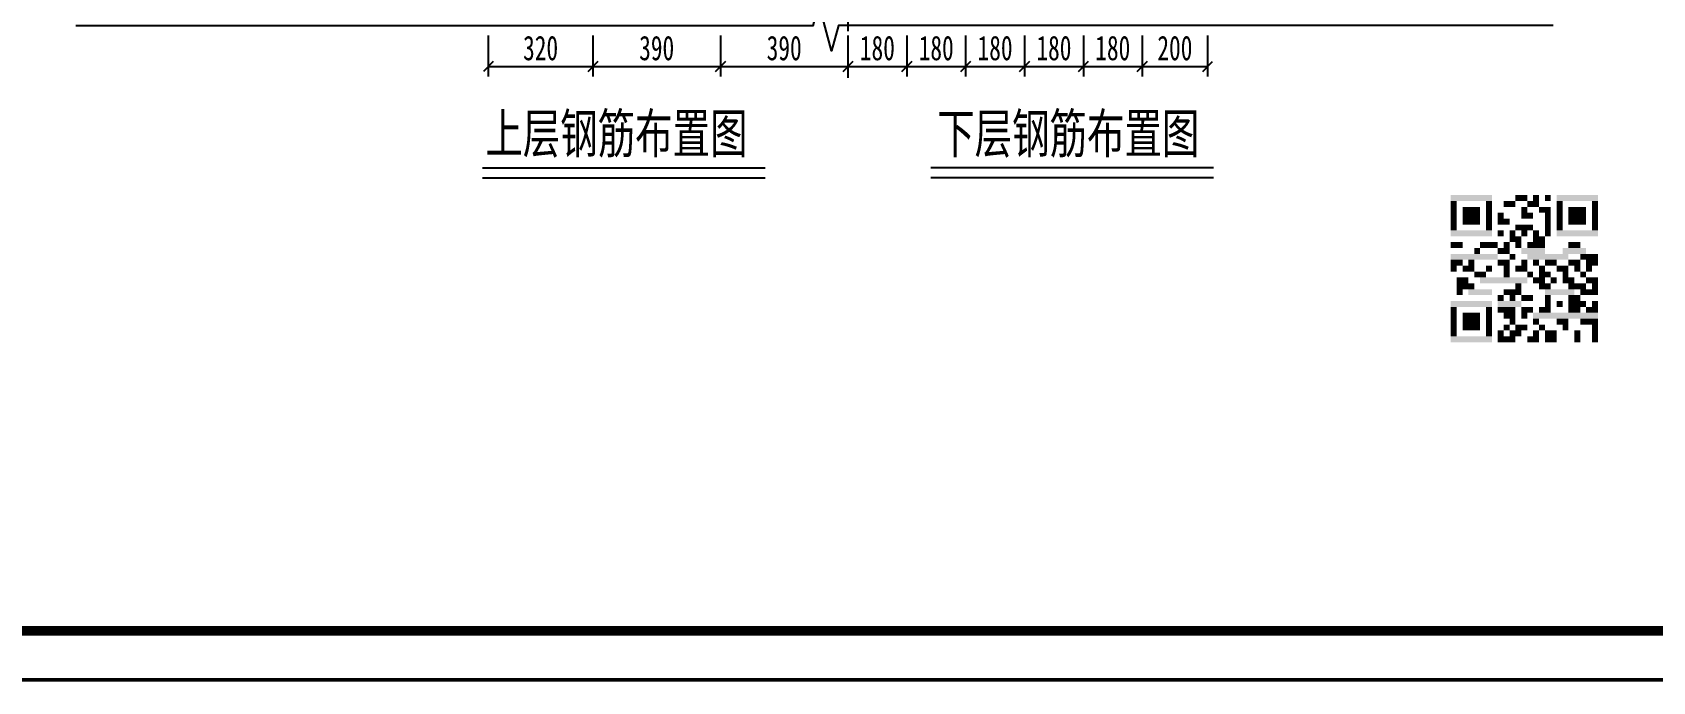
# Model space of a CAD drawing. Header units: millimetres. Extents: x 21769 to 40680, y -6403 to 2518.
# Drawn here: x 28775 to 33730, y -6403 to -4418 of the extents above; entities that cross this region are included whole.
import ezdxf
from ezdxf.enums import TextEntityAlignment as Align

# ---------------------------------------------------------------- set-up
doc = ezdxf.new("R2010")
doc.units = ezdxf.units.MM
doc.linetypes.add('DOTE', pattern=[2.42, 2, -0.2, 0.02, -0.2])
doc.layers.get('Defpoints').update_dxf_attribs({"color": 250})
for name, color, linetype in [('DOT', 6, 'DOTE'), ('GesoftDrawFrameFrameBlockLayer', 7, 'Continuous'), ('GesoftDrawFrameInLineLayer', 85, 'Continuous'), ('GesoftDrawFrameOutLineLayer', 180, 'Continuous'), ('GesoftDrawFrameTitleLayer', 7, 'Continuous'), ('标注', 3, 'Continuous')]:
    doc.layers.add(name, color=color, linetype=linetype)
doc.styles.add('宋体', font='SimSun.ttf', dxfattribs={"width": 0.7})
doc.styles.add('宋体样式', font='SimSun.ttf', dxfattribs={"width": 0.8})
doc.styles.add('条形码', font='BC_C39.FBC', dxfattribs={"height": 11})
doc.dimstyles.new('1比30', dxfattribs={"dimscale": 30, "dimtxt": 2.5, "dimasz": 1, "dimexe": 1, "dimexo": 1, "dimtad": 3, "dimdec": 0, "dimzin": 0, "dimdsep": 46, "dimtxsty": '宋体', "dimblk": 'OBLIQUE', "dimcen": 0.09, "dimadec": 0, "dimazin": 0, "dimtfac": 1, "dimtdec": 0, "dimtix": 1, "dimtofl": 0, "dimtmove": 0, "dimatfit": 3, "dimfxl": 0, "dimtolj": 1, "dimtzin": 0, "dimarcsym": 0})

# ---------------------------------------------------------------- blocks, each defined once
blk = doc.blocks.new('0.5_a62b9566ca06c089707f3cd6e7db1683')
at = {"layer": 'GesoftDrawFrameInLineLayer', "color": 0, "const_width": 1}
blk.add_lwpolyline([(0, 0), (0, 287), (-600, 287), (-600, 0), (0, 0)], dxfattribs=at)
at = {"layer": 'GesoftDrawFrameOutLineLayer', "color": 0, "const_width": 0.35}
blk.add_lwpolyline([(5, -5), (5, 292), (-625, 292), (-625, -5), (5, -5)], dxfattribs=at)
blk = doc.blocks.new('GESOFT00000000NEW_049a35bf7f0736cc4250df00ece10f93_a62b9566ca06c089707f3cd6e7db1683_2e1cf7a908f61d0b50dc33cccab90907')
at = {"color": 0}
for points in [[(-247.07, 44.41), (-242.87, 44.41), (-247.07, 43.81), (-242.87, 43.81)], [(-247.07, 43.81), (-246.47, 43.81), (-247.07, 43.21), (-246.47, 43.21)], [(-247.07, 43.21), (-246.47, 43.21), (-247.07, 42.61), (-246.47, 42.61)], [(-245.87, 43.21), (-244.07, 43.21), (-245.87, 42.61), (-244.07, 42.61)], [(-243.47, 43.81), (-242.87, 43.81), (-243.47, 43.21), (-242.87, 43.21)], [(-243.47, 43.21), (-242.87, 43.21), (-243.47, 42.61), (-242.87, 42.61)], [(-241.67, 43.81), (-240.47, 43.81), (-241.67, 43.21), (-240.47, 43.21)], [(-240.47, 44.41), (-239.27, 44.41), (-240.47, 43.81), (-239.27, 43.81)], [(-239.87, 43.21), (-239.27, 43.21), (-239.87, 42.61), (-239.27, 42.61)], [(-239.27, 43.81), (-238.07, 43.81), (-239.27, 43.21), (-238.07, 43.21)], [(-238.67, 44.41), (-238.07, 44.41), (-238.67, 43.81), (-238.07, 43.81)], [(-238.07, 43.21), (-236.87, 43.21), (-238.07, 42.61), (-236.87, 42.61)], [(-237.47, 44.41), (-236.87, 44.41), (-237.47, 43.81), (-236.87, 43.81)], [(-236.27, 44.41), (-232.07, 44.41), (-236.27, 43.81), (-232.07, 43.81)], [(-236.27, 43.81), (-235.67, 43.81), (-236.27, 43.21), (-235.67, 43.21)], [(-236.27, 43.21), (-235.67, 43.21), (-236.27, 42.61), (-235.67, 42.61)], [(-235.07, 43.21), (-233.27, 43.21), (-235.07, 42.61), (-233.27, 42.61)], [(-232.67, 43.81), (-232.07, 43.81), (-232.67, 43.21), (-232.07, 43.21)], [(-232.67, 43.21), (-232.07, 43.21), (-232.67, 42.61), (-232.07, 42.61)], [(-247.07, 42.61), (-246.47, 42.61), (-247.07, 42.01), (-246.47, 42.01)], [(-247.07, 42.01), (-246.47, 42.01), (-247.07, 41.41), (-246.47, 41.41)], [(-247.07, 41.41), (-246.47, 41.41), (-247.07, 40.81), (-246.47, 40.81)], [(-245.87, 42.61), (-244.07, 42.61), (-245.87, 42.01), (-244.07, 42.01)], [(-245.87, 42.01), (-244.07, 42.01), (-245.87, 41.41), (-244.07, 41.41)], [(-243.47, 42.61), (-242.87, 42.61), (-243.47, 42.01), (-242.87, 42.01)], [(-243.47, 42.01), (-242.87, 42.01), (-243.47, 41.41), (-242.87, 41.41)], [(-243.47, 41.41), (-242.87, 41.41), (-243.47, 40.81), (-242.87, 40.81)], [(-242.27, 42.61), (-241.67, 42.61), (-242.27, 42.01), (-241.67, 42.01)], [(-242.27, 42.01), (-241.07, 42.01), (-242.27, 41.41), (-241.07, 41.41)], [(-240.47, 41.41), (-238.67, 41.41), (-240.47, 40.81), (-238.67, 40.81)], [(-239.87, 42.61), (-238.67, 42.61), (-239.87, 42.01), (-238.67, 42.01)], [(-237.47, 42.61), (-236.87, 42.61), (-237.47, 42.01), (-236.87, 42.01)], [(-237.47, 42.01), (-236.87, 42.01), (-237.47, 41.41), (-236.87, 41.41)], [(-237.47, 41.41), (-236.87, 41.41), (-237.47, 40.81), (-236.87, 40.81)], [(-236.27, 42.61), (-235.67, 42.61), (-236.27, 42.01), (-235.67, 42.01)], [(-236.27, 42.01), (-235.67, 42.01), (-236.27, 41.41), (-235.67, 41.41)], [(-236.27, 41.41), (-235.67, 41.41), (-236.27, 40.81), (-235.67, 40.81)], [(-235.07, 42.61), (-233.27, 42.61), (-235.07, 42.01), (-233.27, 42.01)], [(-235.07, 42.01), (-233.27, 42.01), (-235.07, 41.41), (-233.27, 41.41)], [(-232.67, 42.61), (-232.07, 42.61), (-232.67, 42.01), (-232.07, 42.01)], [(-232.67, 42.01), (-232.07, 42.01), (-232.67, 41.41), (-232.07, 41.41)], [(-232.67, 41.41), (-232.07, 41.41), (-232.67, 40.81), (-232.07, 40.81)], [(-247.07, 40.81), (-242.87, 40.81), (-247.07, 40.21), (-242.87, 40.21)], [(-242.27, 40.81), (-241.67, 40.81), (-242.27, 40.21), (-241.67, 40.21)], [(-241.07, 40.81), (-240.47, 40.81), (-241.07, 40.21), (-240.47, 40.21)], [(-241.07, 40.21), (-239.87, 40.21), (-241.07, 39.61), (-239.87, 39.61)], [(-239.87, 40.81), (-239.27, 40.81), (-239.87, 40.21), (-239.27, 40.21)], [(-238.67, 40.81), (-238.07, 40.81), (-238.67, 40.21), (-238.07, 40.21)], [(-238.67, 40.21), (-237.47, 40.21), (-238.67, 39.61), (-237.47, 39.61)], [(-237.47, 40.81), (-236.87, 40.81), (-237.47, 40.21), (-236.87, 40.21)], [(-236.27, 40.81), (-232.07, 40.81), (-236.27, 40.21), (-232.07, 40.21)], [(-247.07, 39.61), (-245.87, 39.61), (-247.07, 39.01), (-245.87, 39.01)], [(-247.07, 38.41), (-242.27, 38.41), (-247.07, 37.81), (-242.27, 37.81)], [(-244.67, 39.01), (-244.07, 39.01), (-244.67, 38.41), (-244.07, 38.41)], [(-244.07, 39.61), (-242.27, 39.61), (-244.07, 39.01), (-242.27, 39.01)], [(-242.27, 39.01), (-241.07, 39.01), (-242.27, 38.41), (-241.07, 38.41)], [(-241.67, 39.61), (-241.07, 39.61), (-241.67, 39.01), (-241.07, 39.01)], [(-241.07, 38.41), (-240.47, 38.41), (-241.07, 37.81), (-240.47, 37.81)], [(-240.47, 39.61), (-239.87, 39.61), (-240.47, 39.01), (-239.87, 39.01)], [(-239.87, 39.01), (-237.47, 39.01), (-239.87, 38.41), (-237.47, 38.41)], [(-239.27, 39.61), (-237.47, 39.61), (-239.27, 39.01), (-237.47, 39.01)], [(-239.27, 38.41), (-235.07, 38.41), (-239.27, 37.81), (-235.07, 37.81)], [(-235.67, 39.01), (-233.27, 39.01), (-235.67, 38.41), (-233.27, 38.41)], [(-235.07, 39.61), (-233.87, 39.61), (-235.07, 39.01), (-233.87, 39.01)], [(-233.87, 38.41), (-232.07, 38.41), (-233.87, 37.81), (-232.07, 37.81)], [(-247.07, 37.81), (-245.87, 37.81), (-247.07, 37.21), (-245.87, 37.21)], [(-247.07, 37.21), (-246.47, 37.21), (-247.07, 36.61), (-246.47, 36.61)], [(-245.87, 37.21), (-244.67, 37.21), (-245.87, 36.61), (-244.67, 36.61)], [(-245.27, 37.81), (-244.67, 37.81), (-245.27, 37.21), (-244.67, 37.21)], [(-244.67, 36.61), (-243.47, 36.61), (-244.67, 36.01), (-243.47, 36.01)], [(-243.47, 37.21), (-242.87, 37.21), (-243.47, 36.61), (-242.87, 36.61)], [(-242.27, 37.81), (-241.07, 37.81), (-242.27, 37.21), (-241.07, 37.21)], [(-241.67, 37.21), (-241.07, 37.21), (-241.67, 36.61), (-241.07, 36.61)], [(-241.67, 36.61), (-241.07, 36.61), (-241.67, 36.01), (-241.07, 36.01)], [(-240.47, 37.21), (-239.27, 37.21), (-240.47, 36.61), (-239.27, 36.61)], [(-239.87, 37.81), (-239.27, 37.81), (-239.87, 37.21), (-239.27, 37.21)], [(-239.27, 36.61), (-238.67, 36.61), (-239.27, 36.01), (-238.67, 36.01)], [(-238.67, 37.81), (-238.07, 37.81), (-238.67, 37.21), (-238.07, 37.21)], [(-238.07, 37.21), (-237.47, 37.21), (-238.07, 36.61), (-237.47, 36.61)], [(-238.07, 36.61), (-236.87, 36.61), (-238.07, 36.01), (-236.87, 36.01)], [(-237.47, 37.81), (-236.27, 37.81), (-237.47, 37.21), (-236.27, 37.21)], [(-236.27, 37.21), (-235.07, 37.21), (-236.27, 36.61), (-235.07, 36.61)], [(-235.67, 36.61), (-235.07, 36.61), (-235.67, 36.01), (-235.07, 36.01)], [(-235.07, 37.81), (-233.87, 37.81), (-235.07, 37.21), (-233.87, 37.21)], [(-234.47, 37.21), (-233.87, 37.21), (-234.47, 36.61), (-233.87, 36.61)], [(-233.87, 36.61), (-233.27, 36.61), (-233.87, 36.01), (-233.27, 36.01)], [(-233.27, 37.81), (-232.07, 37.81), (-233.27, 37.21), (-232.07, 37.21)], [(-233.27, 37.21), (-232.67, 37.21), (-233.27, 36.61), (-232.67, 36.61)], [(-246.47, 36.01), (-245.27, 36.01), (-246.47, 35.41), (-245.27, 35.41)], [(-246.47, 35.41), (-244.67, 35.41), (-246.47, 34.81), (-244.67, 34.81)], [(-246.47, 34.81), (-245.87, 34.81), (-246.47, 34.21), (-245.87, 34.21)], [(-245.27, 34.81), (-242.87, 34.81), (-245.27, 34.21), (-242.87, 34.21)], [(-244.07, 36.01), (-239.27, 36.01), (-244.07, 35.41), (-239.27, 35.41)], [(-241.67, 34.81), (-239.87, 34.81), (-241.67, 34.21), (-239.87, 34.21)], [(-240.47, 35.41), (-239.87, 35.41), (-240.47, 34.81), (-239.87, 34.81)], [(-238.67, 36.01), (-237.47, 36.01), (-238.67, 35.41), (-237.47, 35.41)], [(-238.07, 35.41), (-236.87, 35.41), (-238.07, 34.81), (-236.87, 34.81)], [(-237.47, 34.81), (-234.47, 34.81), (-237.47, 34.21), (-234.47, 34.21)], [(-236.87, 36.01), (-236.27, 36.01), (-236.87, 35.41), (-236.27, 35.41)], [(-235.67, 36.01), (-234.47, 36.01), (-235.67, 35.41), (-234.47, 35.41)], [(-235.07, 35.41), (-233.27, 35.41), (-235.07, 34.81), (-233.27, 34.81)], [(-233.87, 34.81), (-232.07, 34.81), (-233.87, 34.21), (-232.07, 34.21)], [(-233.27, 36.01), (-232.07, 36.01), (-233.27, 35.41), (-232.07, 35.41)], [(-232.67, 35.41), (-232.07, 35.41), (-232.67, 34.81), (-232.07, 34.81)], [(-247.07, 33.61), (-242.87, 33.61), (-247.07, 33.01), (-242.87, 33.01)], [(-242.27, 34.21), (-241.67, 34.21), (-242.27, 33.61), (-241.67, 33.61)], [(-242.27, 33.61), (-239.87, 33.61), (-242.27, 33.01), (-239.87, 33.01)], [(-241.07, 34.21), (-240.47, 34.21), (-241.07, 33.61), (-240.47, 33.61)], [(-239.87, 34.21), (-238.67, 34.21), (-239.87, 33.61), (-238.67, 33.61)], [(-237.47, 34.21), (-236.87, 34.21), (-237.47, 33.61), (-236.87, 33.61)], [(-237.47, 33.61), (-236.87, 33.61), (-237.47, 33.01), (-236.87, 33.01)], [(-236.27, 33.61), (-235.67, 33.61), (-236.27, 33.01), (-235.67, 33.01)], [(-235.07, 34.21), (-233.87, 34.21), (-235.07, 33.61), (-233.87, 33.61)], [(-235.07, 33.61), (-233.27, 33.61), (-235.07, 33.01), (-233.27, 33.01)], [(-232.67, 33.61), (-232.07, 33.61), (-232.67, 33.01), (-232.07, 33.01)], [(-247.07, 33.01), (-246.47, 33.01), (-247.07, 32.41), (-246.47, 32.41)], [(-247.07, 32.41), (-246.47, 32.41), (-247.07, 31.81), (-246.47, 31.81)], [(-247.07, 31.81), (-246.47, 31.81), (-247.07, 31.21), (-246.47, 31.21)], [(-245.87, 32.41), (-244.07, 32.41), (-245.87, 31.81), (-244.07, 31.81)], [(-245.87, 31.81), (-244.07, 31.81), (-245.87, 31.21), (-244.07, 31.21)], [(-243.47, 33.01), (-242.87, 33.01), (-243.47, 32.41), (-242.87, 32.41)], [(-243.47, 32.41), (-242.87, 32.41), (-243.47, 31.81), (-242.87, 31.81)], [(-243.47, 31.81), (-242.87, 31.81), (-243.47, 31.21), (-242.87, 31.21)], [(-242.27, 33.01), (-240.47, 33.01), (-242.27, 32.41), (-240.47, 32.41)], [(-241.67, 32.41), (-240.47, 32.41), (-241.67, 31.81), (-240.47, 31.81)], [(-241.07, 31.81), (-240.47, 31.81), (-241.07, 31.21), (-240.47, 31.21)], [(-239.87, 33.01), (-238.67, 33.01), (-239.87, 32.41), (-238.67, 32.41)], [(-239.87, 32.41), (-239.27, 32.41), (-239.87, 31.81), (-239.27, 31.81)], [(-238.67, 32.41), (-232.07, 32.41), (-238.67, 31.81), (-232.07, 31.81)], [(-238.67, 31.81), (-238.07, 31.81), (-238.67, 31.21), (-238.07, 31.21)], [(-238.07, 33.01), (-236.87, 33.01), (-238.07, 32.41), (-236.87, 32.41)], [(-236.27, 31.81), (-235.07, 31.81), (-236.27, 31.21), (-235.07, 31.21)], [(-235.07, 33.01), (-233.87, 33.01), (-235.07, 32.41), (-233.87, 32.41)], [(-233.87, 31.81), (-232.07, 31.81), (-233.87, 31.21), (-232.07, 31.21)], [(-233.27, 33.01), (-232.07, 33.01), (-233.27, 32.41), (-232.07, 32.41)], [(-247.07, 31.21), (-246.47, 31.21), (-247.07, 30.61), (-246.47, 30.61)], [(-247.07, 30.61), (-246.47, 30.61), (-247.07, 30.01), (-246.47, 30.01)], [(-247.07, 30.01), (-242.87, 30.01), (-247.07, 29.41), (-242.87, 29.41)], [(-245.87, 31.21), (-244.07, 31.21), (-245.87, 30.61), (-244.07, 30.61)], [(-243.47, 31.21), (-242.87, 31.21), (-243.47, 30.61), (-242.87, 30.61)], [(-243.47, 30.61), (-242.87, 30.61), (-243.47, 30.01), (-242.87, 30.01)], [(-242.27, 30.61), (-241.67, 30.61), (-242.27, 30.01), (-241.67, 30.01)], [(-242.27, 30.01), (-240.47, 30.01), (-242.27, 29.41), (-240.47, 29.41)], [(-241.67, 31.21), (-241.07, 31.21), (-241.67, 30.61), (-241.07, 30.61)], [(-241.07, 30.61), (-239.87, 30.61), (-241.07, 30.01), (-239.87, 30.01)], [(-240.47, 31.21), (-239.27, 31.21), (-240.47, 30.61), (-239.27, 30.61)], [(-239.27, 30.01), (-238.07, 30.01), (-239.27, 29.41), (-238.07, 29.41)], [(-238.67, 30.61), (-238.07, 30.61), (-238.67, 30.01), (-238.07, 30.01)], [(-238.07, 31.21), (-237.47, 31.21), (-238.07, 30.61), (-237.47, 30.61)], [(-237.47, 30.61), (-236.27, 30.61), (-237.47, 30.01), (-236.27, 30.01)], [(-237.47, 30.01), (-236.27, 30.01), (-237.47, 29.41), (-236.27, 29.41)], [(-235.67, 31.21), (-235.07, 31.21), (-235.67, 30.61), (-235.07, 30.61)], [(-234.47, 30.61), (-233.87, 30.61), (-234.47, 30.01), (-233.87, 30.01)], [(-234.47, 30.01), (-233.87, 30.01), (-234.47, 29.41), (-233.87, 29.41)], [(-232.67, 31.21), (-232.07, 31.21), (-232.67, 30.61), (-232.07, 30.61)], [(-232.67, 30.61), (-232.07, 30.61), (-232.67, 30.01), (-232.07, 30.01)], [(-232.67, 30.01), (-232.07, 30.01), (-232.67, 29.41), (-232.07, 29.41)]]:
    blk.add_solid(points, dxfattribs=at)
at = {"layer": 'GesoftDrawFrameFrameBlockLayer'}
blk.add_blockref('0.5_a62b9566ca06c089707f3cd6e7db1683', (0, 0), dxfattribs=at)
at = {"layer": 'GesoftDrawFrameTitleLayer', "color": 7, "style": '条形码', "width": 2}
blk.add_attdef('BARCODE', (-2.8, 60.5), '', height=6, rotation=90, dxfattribs=at)
at = {"layer": 'GesoftDrawFrameTitleLayer', "style": '宋体样式'}
for tag, height, width, p in [('GCMC0', 3.6, 0.8, (-40, 43.4)), ('SHEJI', 2.5, 0.8, (-154, 35.2)), ('SHEJI2', 2.5, 0.8, (-137.76, 35.27)), ('SJJD', 2.5, 0.8, (-14, 34.4)), ('JIAOHE', 2.5, 0.8, (-154, 28.8)), ('JIAOHE2', 2.5, 0.8, (-137.61, 28.83)), ('VERSION0', 2.5, 0.8, (-14, 26.4)), ('ZTSD', 2.5, 0.8, (-190, 24)), ('ZYFZR1', 2.5, 0.8, (-154, 22.4)), ('ZYFZR2', 2.5, 0.8, (-137.76, 22.24)), ('CEMING', 4, 0.7, (-84, 22.59)), ('BILI', 2.5, 0.8, (-14, 18.4)), ('XMFZR1', 2.5, 0.8, (-154, 16)), ('XMFZR2', 2.5, 0.8, (-137.98, 16.22)), ('DOCNAME0', 3.5, 0.9, (-84, 13.27)), ('RIQI', 2.5, 0.8, (-14, 10.4)), ('SENHE', 2.5, 0.8, (-154, 9.6)), ('SENHE2', 2.5, 0.8, (-137.41, 9.52)), ('DOCNAME2', 3.5, 0.9, (-84, 9.42)), ('XTSD', 2.5, 0.8, (-190, 4.8)), ('SENDING2', 2.5, 0.8, (-137.41, 3.81)), ('PAGENUMBER', 2.5, 0.8, (-31.78, 3.83)), ('PAGECOUNT', 2.5, 0.8, (-10.8, 3.83)), ('SENDING', 2.5, 0.8, (-154, 3.2)), ('TUHAO', 2.5, 0.8, (-91.5, 3.2)), ('PROJECTNO', 2.5, 0.8, (-47.5, 3.2))]:
    blk.add_attdef(tag, text='', height=height, dxfattribs=dict(at, width=width)).set_placement(p, align=Align.MIDDLE_CENTER)
blk.add_attdef('PIANMING', text='', height=4, dxfattribs=at).set_placement((-84, 31.09), align=Align.MIDDLE_CENTER)
blk = doc.blocks.new('_Oblique')
at = {"color": 0, "linetype": 'ByBlock', "lineweight": -2}
blk.add_line((-0.5, -0.5), (0.5, 0.5), dxfattribs=at)
blk = doc.blocks.new('*D46')
at = {"layer": 'Defpoints', "color": 0, "transparency": 16777216}
for p in [(30168.9, -4397.2), (30488.9, -4397.2), (30488.9, -4522.2)]:
    blk.add_point(p, dxfattribs=at)
at = {"layer": '标注', "color": 0, "lineweight": -2, "transparency": 16777216}
for p, q in [((30168.9, -4427.2), (30168.9, -4552.2)), ((30488.9, -4427.2), (30488.9, -4552.2)), ((30168.9, -4522.2), (30488.9, -4522.2))]:
    blk.add_line(p, q, dxfattribs=at)
at = {"layer": '标注', "color": 0, "lineweight": -2, "transparency": 16777216, "xscale": 30, "yscale": 30, "zscale": 30, "rotation": 180}
blk.add_blockref('_Oblique', (30168.9, -4522.2), dxfattribs=at)
at = {"layer": '标注', "color": 0, "lineweight": -2, "transparency": 16777216, "xscale": 30, "yscale": 30, "zscale": 30}
blk.add_blockref('_Oblique', (30488.9, -4522.2), dxfattribs=at)
at = {"layer": '标注', "color": 0, "transparency": 16777216, "insert": (30328.9, -4466), "char_height": 75, "attachment_point": 5, "style": '宋体'}
blk.add_mtext('\\A1;320', dxfattribs=at)
blk = doc.blocks.new('*D47')
at = {"layer": 'Defpoints', "color": 0, "transparency": 16777216}
for p in [(30488.9, -4397.2), (30878.9, -4397.2), (30878.9, -4522.2)]:
    blk.add_point(p, dxfattribs=at)
at = {"layer": '标注', "color": 0, "lineweight": -2, "transparency": 16777216}
for p, q in [((30488.9, -4427.2), (30488.9, -4552.2)), ((30878.9, -4427.2), (30878.9, -4552.2)), ((30488.9, -4522.2), (30878.9, -4522.2))]:
    blk.add_line(p, q, dxfattribs=at)
at = {"layer": '标注', "color": 0, "lineweight": -2, "transparency": 16777216, "xscale": 30, "yscale": 30, "zscale": 30, "rotation": 180}
blk.add_blockref('_Oblique', (30488.9, -4522.2), dxfattribs=at)
at = {"layer": '标注', "color": 0, "lineweight": -2, "transparency": 16777216, "xscale": 30, "yscale": 30, "zscale": 30}
blk.add_blockref('_Oblique', (30878.9, -4522.2), dxfattribs=at)
at = {"layer": '标注', "color": 0, "transparency": 16777216, "insert": (30683.9, -4466), "char_height": 75, "attachment_point": 5, "style": '宋体'}
blk.add_mtext('\\A1;390', dxfattribs=at)
blk = doc.blocks.new('*D48')
at = {"layer": 'Defpoints', "color": 0, "transparency": 16777216}
for p in [(30878.9, -4397.2), (31268.9, -4397.2), (31268.9, -4522.2)]:
    blk.add_point(p, dxfattribs=at)
at = {"layer": '标注', "color": 0, "lineweight": -2, "transparency": 16777216}
for p, q in [((30878.9, -4427.2), (30878.9, -4552.2)), ((31268.9, -4427.2), (31268.9, -4552.2)), ((30878.9, -4522.2), (31268.9, -4522.2))]:
    blk.add_line(p, q, dxfattribs=at)
at = {"layer": '标注', "color": 0, "lineweight": -2, "transparency": 16777216, "xscale": 30, "yscale": 30, "zscale": 30, "rotation": 180}
blk.add_blockref('_Oblique', (30878.9, -4522.2), dxfattribs=at)
at = {"layer": '标注', "color": 0, "lineweight": -2, "transparency": 16777216, "xscale": 30, "yscale": 30, "zscale": 30}
blk.add_blockref('_Oblique', (31268.9, -4522.2), dxfattribs=at)
at = {"layer": '标注', "color": 0, "transparency": 16777216, "insert": (31073.9, -4466), "char_height": 75, "attachment_point": 5, "style": '宋体'}
blk.add_mtext('\\A1;390', dxfattribs=at)
blk = doc.blocks.new('*D61')
at = {"color": 0, "lineweight": -2, "transparency": 16777216}
for p, q in [((31268.9, -4426.8), (31268.9, -4552.2)), ((31448.9, -4426.8), (31448.9, -4552.2)), ((31268.9, -4522.2), (31448.9, -4522.2))]:
    blk.add_line(p, q, dxfattribs=at)
at = {"layer": 'Defpoints', "color": 0, "transparency": 16777216}
for p in [(31268.9, -4396.8), (31448.9, -4396.8), (31448.9, -4522.2)]:
    blk.add_point(p, dxfattribs=at)
at = {"color": 0, "lineweight": -2, "transparency": 16777216, "xscale": 30, "yscale": 30, "zscale": 30, "rotation": 180}
blk.add_blockref('_Oblique', (31268.9, -4522.2), dxfattribs=at)
at = {"color": 0, "lineweight": -2, "transparency": 16777216, "xscale": 30, "yscale": 30, "zscale": 30}
blk.add_blockref('_Oblique', (31448.9, -4522.2), dxfattribs=at)
at = {"color": 0, "transparency": 16777216, "insert": (31358.9, -4466), "char_height": 75, "attachment_point": 5, "style": '宋体'}
blk.add_mtext('\\A1;180', dxfattribs=at)
blk = doc.blocks.new('*D62')
at = {"color": 0, "lineweight": -2, "transparency": 16777216}
for p, q in [((31448.9, -4426.8), (31448.9, -4552.2)), ((31628.9, -4427.2), (31628.9, -4552.2)), ((31448.9, -4522.2), (31628.9, -4522.2))]:
    blk.add_line(p, q, dxfattribs=at)
at = {"layer": 'Defpoints', "color": 0, "transparency": 16777216}
for p in [(31448.9, -4396.8), (31628.9, -4397.2), (31628.9, -4522.2)]:
    blk.add_point(p, dxfattribs=at)
at = {"color": 0, "lineweight": -2, "transparency": 16777216, "xscale": 30, "yscale": 30, "zscale": 30, "rotation": 180}
blk.add_blockref('_Oblique', (31448.9, -4522.2), dxfattribs=at)
at = {"color": 0, "lineweight": -2, "transparency": 16777216, "xscale": 30, "yscale": 30, "zscale": 30}
blk.add_blockref('_Oblique', (31628.9, -4522.2), dxfattribs=at)
at = {"color": 0, "transparency": 16777216, "insert": (31538.9, -4466), "char_height": 75, "attachment_point": 5, "style": '宋体'}
blk.add_mtext('\\A1;180', dxfattribs=at)
blk = doc.blocks.new('*D63')
at = {"color": 0, "lineweight": -2, "transparency": 16777216}
for p, q in [((31628.9, -4427.2), (31628.9, -4552.2)), ((31808.9, -4427.2), (31808.9, -4552.2)), ((31628.9, -4522.2), (31808.9, -4522.2))]:
    blk.add_line(p, q, dxfattribs=at)
at = {"layer": 'Defpoints', "color": 0, "transparency": 16777216}
for p in [(31628.9, -4397.2), (31808.9, -4397.2), (31808.9, -4522.2)]:
    blk.add_point(p, dxfattribs=at)
at = {"color": 0, "lineweight": -2, "transparency": 16777216, "xscale": 30, "yscale": 30, "zscale": 30, "rotation": 180}
blk.add_blockref('_Oblique', (31628.9, -4522.2), dxfattribs=at)
at = {"color": 0, "lineweight": -2, "transparency": 16777216, "xscale": 30, "yscale": 30, "zscale": 30}
blk.add_blockref('_Oblique', (31808.9, -4522.2), dxfattribs=at)
at = {"color": 0, "transparency": 16777216, "insert": (31718.9, -4466), "char_height": 75, "attachment_point": 5, "style": '宋体'}
blk.add_mtext('\\A1;180', dxfattribs=at)
blk = doc.blocks.new('*D64')
at = {"color": 0, "lineweight": -2, "transparency": 16777216}
for p, q in [((31808.9, -4427.2), (31808.9, -4552.2)), ((31988.9, -4427.2), (31988.9, -4552.2)), ((31808.9, -4522.2), (31988.9, -4522.2))]:
    blk.add_line(p, q, dxfattribs=at)
at = {"layer": 'Defpoints', "color": 0, "transparency": 16777216}
for p in [(31808.9, -4397.2), (31988.9, -4397.2), (31988.9, -4522.2)]:
    blk.add_point(p, dxfattribs=at)
at = {"color": 0, "lineweight": -2, "transparency": 16777216, "xscale": 30, "yscale": 30, "zscale": 30, "rotation": 180}
blk.add_blockref('_Oblique', (31808.9, -4522.2), dxfattribs=at)
at = {"color": 0, "lineweight": -2, "transparency": 16777216, "xscale": 30, "yscale": 30, "zscale": 30}
blk.add_blockref('_Oblique', (31988.9, -4522.2), dxfattribs=at)
at = {"color": 0, "transparency": 16777216, "insert": (31898.9, -4466), "char_height": 75, "attachment_point": 5, "style": '宋体'}
blk.add_mtext('\\A1;180', dxfattribs=at)
blk = doc.blocks.new('*D65')
at = {"color": 0, "lineweight": -2, "transparency": 16777216}
for p, q in [((31988.9, -4427.2), (31988.9, -4552.2)), ((32168.9, -4427.2), (32168.9, -4552.2)), ((31988.9, -4522.2), (32168.9, -4522.2))]:
    blk.add_line(p, q, dxfattribs=at)
at = {"layer": 'Defpoints', "color": 0, "transparency": 16777216}
for p in [(31988.9, -4397.2), (32168.9, -4397.2), (32168.9, -4522.2)]:
    blk.add_point(p, dxfattribs=at)
at = {"color": 0, "lineweight": -2, "transparency": 16777216, "xscale": 30, "yscale": 30, "zscale": 30, "rotation": 180}
blk.add_blockref('_Oblique', (31988.9, -4522.2), dxfattribs=at)
at = {"color": 0, "lineweight": -2, "transparency": 16777216, "xscale": 30, "yscale": 30, "zscale": 30}
blk.add_blockref('_Oblique', (32168.9, -4522.2), dxfattribs=at)
at = {"color": 0, "transparency": 16777216, "insert": (32078.9, -4466), "char_height": 75, "attachment_point": 5, "style": '宋体'}
blk.add_mtext('\\A1;180', dxfattribs=at)
blk = doc.blocks.new('*D66')
at = {"color": 0, "lineweight": -2, "transparency": 16777216}
for p, q in [((32168.9, -4427.2), (32168.9, -4552.2)), ((32368.9, -4427.2), (32368.9, -4552.2)), ((32168.9, -4522.2), (32368.9, -4522.2))]:
    blk.add_line(p, q, dxfattribs=at)
at = {"layer": 'Defpoints', "color": 0, "transparency": 16777216}
for p in [(32168.9, -4397.2), (32368.9, -4397.2), (32368.9, -4522.2)]:
    blk.add_point(p, dxfattribs=at)
at = {"color": 0, "lineweight": -2, "transparency": 16777216, "xscale": 30, "yscale": 30, "zscale": 30, "rotation": 180}
blk.add_blockref('_Oblique', (32168.9, -4522.2), dxfattribs=at)
at = {"color": 0, "lineweight": -2, "transparency": 16777216, "xscale": 30, "yscale": 30, "zscale": 30}
blk.add_blockref('_Oblique', (32368.9, -4522.2), dxfattribs=at)
at = {"color": 0, "transparency": 16777216, "insert": (32268.9, -4466), "char_height": 75, "attachment_point": 5, "style": '宋体'}
blk.add_mtext('\\A1;200', dxfattribs=at)

msp = doc.modelspace()

# ---------------------------------------------------------------- linework, layer by layer
msp.add_lwpolyline([(33425.82, -4396.75), (31239.82, -4396.75), (31219.06, -4474.23), (31180.13, -4328.93), (31161.82, -4397.23), (28907.25, -4397.23)])
at = {"layer": 'DOT', "ltscale": 100}
msp.add_line((31268.93, -584.19), (31268.93, -4557.08), dxfattribs=at)
at = {"layer": '标注', "color": 4}
for p, q in [((30150.9, -4832.26), (31015.9, -4832.26)), ((32386.95, -4832.26), (31521.95, -4832.26))]:
    msp.add_line(p, q, dxfattribs=at)
at = {"layer": '标注'}
for p, q in [((30150.9, -4862.26), (31015.9, -4862.26)), ((32386.95, -4862.26), (31521.95, -4862.26))]:
    msp.add_line(p, q, dxfattribs=at)

# ---------------------------------------------------------------- block references
at = {"xscale": 30, "yscale": 30, "zscale": 30}
msp.add_blockref('GESOFT00000000NEW_049a35bf7f0736cc4250df00ece10f93_a62b9566ca06c089707f3cd6e7db1683_2e1cf7a908f61d0b50dc33cccab90907', (40524.71, -6247.41), dxfattribs=at)

# ---------------------------------------------------------------- texts
at = {"layer": '标注', "style": '宋体', "width": 0.7}
for s, p in [('上层钢筋布置图', (30159.84, -4786.64)), ('下层钢筋布置图', (31541.77, -4786.64))]:
    msp.add_text(s, height=120, dxfattribs=at).set_placement(p)

# ---------------------------------------------------------------- dimensions: what is measured, and where the dimension line sits
at = {"color": 3}
for base, p1, p2, override, picture, middle in [((31448.93, -4522.25), (31268.93, -4396.75), (31448.93, -4396.75), {"dimfxl": 500, "dimfxlon": 1}, '*D61', (31358.93, -4466)), ((31628.93, -4522.25), (31448.93, -4396.75), (31628.93, -4397.23), {"dimtmove": 1, "dimfxl": 500, "dimfxlon": 1}, '*D62', (31538.93, -4466)), ((31808.93, -4522.25), (31628.93, -4397.23), (31808.93, -4397.23), {"dimtmove": 1, "dimfxl": 500, "dimfxlon": 1}, '*D63', (31718.93, -4466)), ((31988.93, -4522.25), (31808.93, -4397.23), (31988.93, -4397.23), {"dimtmove": 1, "dimfxl": 500, "dimfxlon": 1}, '*D64', (31898.93, -4466)), ((32168.93, -4522.25), (31988.93, -4397.23), (32168.93, -4397.23), {"dimtmove": 1, "dimfxl": 500, "dimfxlon": 1}, '*D65', (32078.93, -4466)), ((32368.93, -4522.25), (32168.93, -4397.23), (32368.93, -4397.23), {"dimtmove": 1, "dimfxl": 500, "dimfxlon": 1}, '*D66', (32268.93, -4466))]:
    dim = msp.add_linear_dim(base=base, p1=p1, p2=p2, dimstyle='1比30', override=override, dxfattribs=at)
    dim.commit()
    dim.dimension.update_dxf_attribs({"geometry": picture, "text_midpoint": middle})
at = {"layer": '标注'}
for base, p1, p2, picture, middle in [((30488.93, -4522.25), (30168.93, -4397.23), (30488.93, -4397.23), '*D46', (30328.93, -4466)), ((30878.93, -4522.25), (30488.93, -4397.23), (30878.93, -4397.23), '*D47', (30683.93, -4466)), ((31268.93, -4522.25), (30878.93, -4397.23), (31268.93, -4397.23), '*D48', (31073.93, -4466))]:
    dim = msp.add_linear_dim(base=base, p1=p1, p2=p2, dimstyle='1比30', override={"dimtmove": 1}, dxfattribs=at)
    dim.commit()
    dim.dimension.update_dxf_attribs({"geometry": picture, "text_midpoint": middle})

doc.saveas('drawing.dxf')
